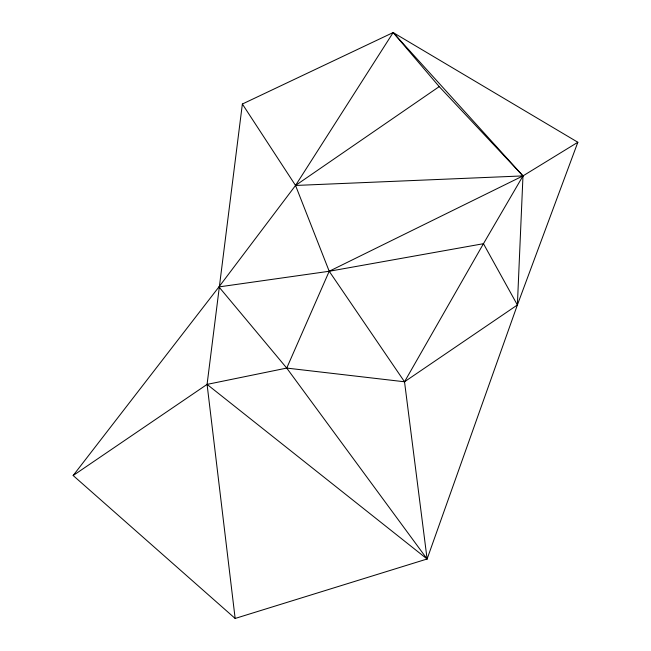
<?xml version="1.0" encoding="UTF-8"?>
<svg xmlns="http://www.w3.org/2000/svg" width="651" height="651" viewBox="0 0 651 651"><rect width="100%" height="100%" fill="white"/><g stroke="black" fill="none" stroke-linecap="round" stroke-linejoin="round"><path stroke-width="0.98" d="M73.156 475.523L207.075 384.391L286.733 368.084L404.523 381.779L517.382 304.977L522.981 175.908L393.163 32.55L242.367 104.022L207.075 384.391L235.149 618.45L427.105 558.997L517.382 304.977L577.844 142.26L393.163 32.55L295.538 185.454L218.939 286.912L73.156 475.523L235.149 618.45M242.367 104.022L295.538 185.454L329.211 271.264L404.523 381.779L427.105 558.997L286.733 368.084L329.211 271.264L522.981 175.908L577.844 142.26M404.523 381.779L483.457 243.702L522.981 175.908L439.205 86.624L393.163 32.55M439.205 86.624L295.538 185.454L522.981 175.908M207.075 384.391L427.105 558.997M286.733 368.084L218.939 286.912L329.211 271.264L483.457 243.702L517.382 304.977"/></g></svg>
